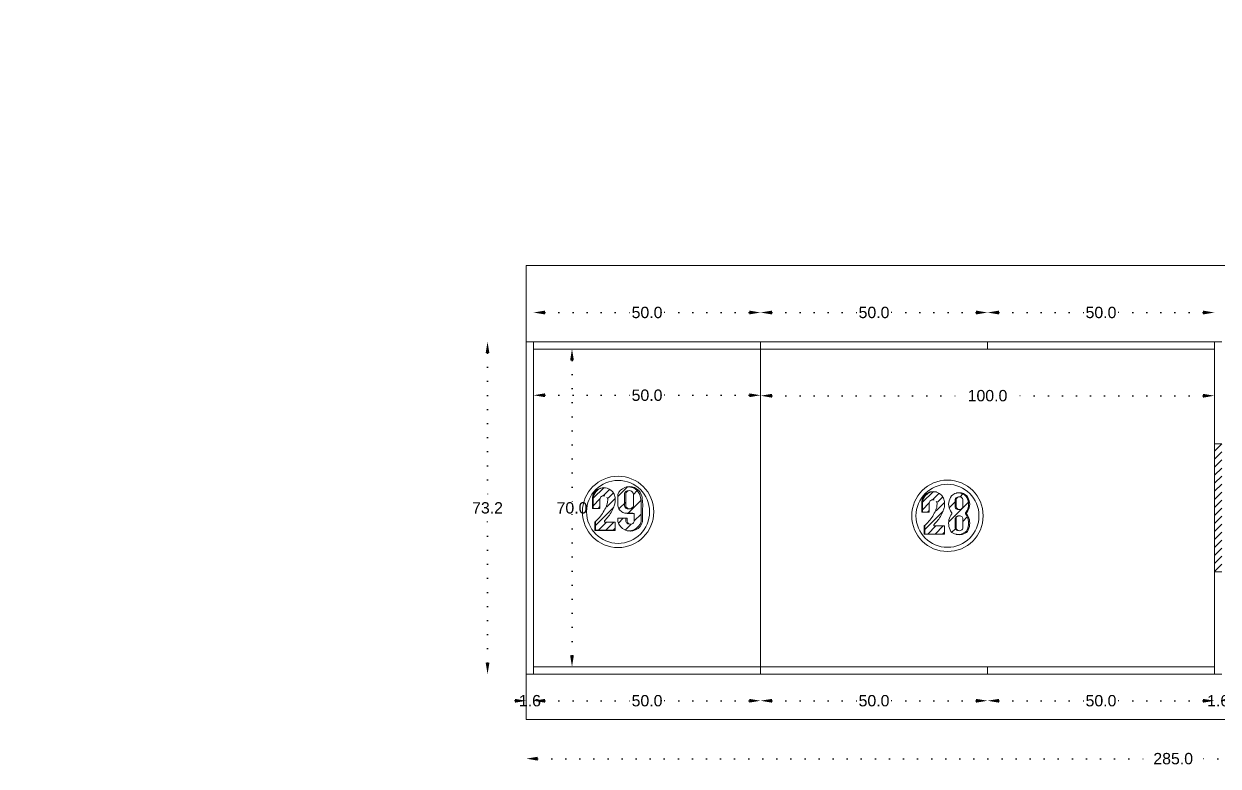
# Model space of a CAD drawing. Header units: inches. Extents: x 104 to 9740, y 936 to 6735.
# Drawn here: x 9008.8 to 9271.9, y 2045.9 to 2209.4 of the extents above; entities that cross this region are included whole.
import ezdxf

# ---------------------------------------------------------------- set-up
doc = ezdxf.new("R2010")
doc.units = ezdxf.units.IN
doc.header["$MEASUREMENT"] = 0
doc.linetypes.add('ACAD_ISO07W100', pattern=[3, 0, -3])
doc.styles.get("Standard").update_dxf_attribs({"font": 'arial.ttf'})
doc.dimstyles.new('Copy of Standard', dxfattribs={"dimtxt": 2.5, "dimasz": 2.5, "dimexe": 0.18, "dimexo": 0.0625, "dimgap": 0.09, "dimtad": 0, "dimtih": 1, "dimtoh": 1, "dimdec": 1, "dimzin": 0, "dimdsep": 46, "dimtxsty": 'Standard', "dimcen": 0.09, "dimse1": 1, "dimse2": 1, "dimadec": 0, "dimazin": 0, "dimtfac": 1, "dimtdec": 1, "dimtix": 1, "dimtofl": 0, "dimtmove": 0, "dimatfit": 3, "dimfxl": 1, "dimtolj": 1, "dimtzin": 0, "dimarcsym": 0})

# ---------------------------------------------------------------- blocks, each defined once
blk = doc.blocks.new('*D140')
at = {"color": 0, "linetype": 'ACAD_ISO07W100', "lineweight": -2, "transparency": 16777216}
for p, q in [((9123.62, 2127.62), (9142.79, 2127.62)), ((9168.62, 2127.62), (9149.45, 2127.62))]:
    blk.add_line(p, q, dxfattribs=at)
at = {"color": 0, "transparency": 16777216}
for points in [[(9123.62, 2128.04), (9123.62, 2127.2), (9121.12, 2127.62)], [(9168.62, 2128.04), (9168.62, 2127.2), (9171.12, 2127.62)]]:
    blk.add_solid(points, dxfattribs=at)
at = {"layer": 'Defpoints', "color": 0, "transparency": 16777216}
for p in [(9121.12, 2137.8), (9171.12, 2137.8), (9171.12, 2127.62)]:
    blk.add_point(p, dxfattribs=at)
at = {"color": 0, "lineweight": 20, "transparency": 16777216, "insert": (9146.12, 2127.62), "char_height": 2.5, "attachment_point": 5}
blk.add_mtext('\\A1;50.0', dxfattribs=at)
blk = doc.blocks.new('*D151')
at = {"color": 0, "linetype": 'ACAD_ISO07W100', "lineweight": -2, "transparency": 16777216}
for p, q in [((9123.62, 2145.85), (9142.79, 2145.85)), ((9168.62, 2145.85), (9149.45, 2145.85))]:
    blk.add_line(p, q, dxfattribs=at)
at = {"color": 0, "transparency": 16777216}
for points in [[(9123.62, 2146.27), (9123.62, 2145.43), (9121.12, 2145.85)], [(9168.62, 2146.27), (9168.62, 2145.43), (9171.12, 2145.85)]]:
    blk.add_solid(points, dxfattribs=at)
at = {"layer": 'Defpoints', "color": 0, "transparency": 16777216}
for p in [(9121.12, 2145.85), (9121.12, 2139.4), (9171.12, 2139.4)]:
    blk.add_point(p, dxfattribs=at)
at = {"color": 0, "lineweight": 20, "transparency": 16777216, "insert": (9146.12, 2145.85), "char_height": 2.5, "attachment_point": 5}
blk.add_mtext('\\A1;50.0', dxfattribs=at)
blk = doc.blocks.new('*D152')
at = {"color": 0, "linetype": 'ACAD_ISO07W100', "lineweight": -2, "transparency": 16777216}
for p, q in [((9173.62, 2145.85), (9192.79, 2145.85)), ((9218.62, 2145.85), (9199.45, 2145.85))]:
    blk.add_line(p, q, dxfattribs=at)
at = {"color": 0, "transparency": 16777216}
for points in [[(9173.62, 2146.27), (9173.62, 2145.43), (9171.12, 2145.85)], [(9218.62, 2146.27), (9218.62, 2145.43), (9221.12, 2145.85)]]:
    blk.add_solid(points, dxfattribs=at)
at = {"layer": 'Defpoints', "color": 0, "transparency": 16777216}
for p in [(9221.12, 2145.85), (9171.12, 2139.4), (9221.12, 2139.4)]:
    blk.add_point(p, dxfattribs=at)
at = {"color": 0, "lineweight": 20, "transparency": 16777216, "insert": (9196.12, 2145.85), "char_height": 2.5, "attachment_point": 5}
blk.add_mtext('\\A1;50.0', dxfattribs=at)
blk = doc.blocks.new('*D153')
at = {"color": 0, "linetype": 'ACAD_ISO07W100', "lineweight": -2, "transparency": 16777216}
for p, q in [((9223.62, 2145.85), (9242.79, 2145.85)), ((9268.62, 2145.85), (9249.45, 2145.85))]:
    blk.add_line(p, q, dxfattribs=at)
at = {"color": 0, "transparency": 16777216}
for points in [[(9223.62, 2146.27), (9223.62, 2145.43), (9221.12, 2145.85)], [(9268.62, 2146.27), (9268.62, 2145.43), (9271.12, 2145.85)]]:
    blk.add_solid(points, dxfattribs=at)
at = {"layer": 'Defpoints', "color": 0, "transparency": 16777216}
for p in [(9271.12, 2145.85), (9221.12, 2139.4), (9271.12, 2139.4)]:
    blk.add_point(p, dxfattribs=at)
at = {"color": 0, "lineweight": 20, "transparency": 16777216, "insert": (9246.12, 2145.85), "char_height": 2.5, "attachment_point": 5}
blk.add_mtext('\\A1;50.0', dxfattribs=at)
blk = doc.blocks.new('*D154')
at = {"color": 0, "linetype": 'ACAD_ISO07W100', "lineweight": -2, "transparency": 16777216}
for p, q in [((9110.98, 2136.9), (9110.98, 2104.16)), ((9110.98, 2068.7), (9110.98, 2101.43))]:
    blk.add_line(p, q, dxfattribs=at)
at = {"color": 0, "transparency": 16777216}
for points in [[(9110.57, 2136.9), (9111.4, 2136.9), (9110.98, 2139.4)], [(9110.57, 2068.7), (9111.4, 2068.7), (9110.98, 2066.2)]]:
    blk.add_solid(points, dxfattribs=at)
at = {"layer": 'Defpoints', "color": 0, "transparency": 16777216}
for p in [(9110.98, 2139.4), (9119.52, 2139.4), (9119.52, 2066.2)]:
    blk.add_point(p, dxfattribs=at)
at = {"color": 0, "lineweight": 20, "transparency": 16777216, "insert": (9110.98, 2102.8), "char_height": 2.5, "attachment_point": 5}
blk.add_mtext('\\A1;73.2', dxfattribs=at)
blk = doc.blocks.new('*D98')
at = {"color": 0, "linetype": 'ACAD_ISO07W100', "lineweight": -2, "transparency": 16777216}
for p, q in [((9117.02, 2060.32), (9114.52, 2060.32)), ((9123.62, 2060.32), (9126.12, 2060.32))]:
    blk.add_line(p, q, dxfattribs=at)
at = {"color": 0, "transparency": 16777216}
for points in [[(9117.02, 2060.73), (9117.02, 2059.9), (9119.52, 2060.32)], [(9123.62, 2060.73), (9123.62, 2059.9), (9121.12, 2060.32)]]:
    blk.add_solid(points, dxfattribs=at)
at = {"layer": 'Defpoints', "color": 0, "transparency": 16777216}
for p in [(9119.52, 2066.2), (9121.12, 2066.2), (9121.12, 2060.32)]:
    blk.add_point(p, dxfattribs=at)
at = {"color": 0, "lineweight": 20, "transparency": 16777216, "insert": (9120.32, 2060.32), "char_height": 2.5, "attachment_point": 5}
blk.add_mtext('\\A1;1.6', dxfattribs=at)
blk = doc.blocks.new('*D147')
at = {"color": 0, "linetype": 'ACAD_ISO07W100', "lineweight": -2, "transparency": 16777216}
for p, q in [((9123.62, 2060.32), (9142.79, 2060.32)), ((9168.62, 2060.32), (9149.45, 2060.32))]:
    blk.add_line(p, q, dxfattribs=at)
at = {"color": 0, "transparency": 16777216}
for points in [[(9123.62, 2060.73), (9123.62, 2059.9), (9121.12, 2060.32)], [(9168.62, 2060.73), (9168.62, 2059.9), (9171.12, 2060.32)]]:
    blk.add_solid(points, dxfattribs=at)
at = {"layer": 'Defpoints', "color": 0, "transparency": 16777216}
for p in [(9121.12, 2066.2), (9171.12, 2066.2), (9121.12, 2060.32)]:
    blk.add_point(p, dxfattribs=at)
at = {"color": 0, "lineweight": 20, "transparency": 16777216, "insert": (9146.12, 2060.32), "char_height": 2.5, "attachment_point": 5}
blk.add_mtext('\\A1;50.0', dxfattribs=at)
blk = doc.blocks.new('*D148')
at = {"color": 0, "linetype": 'ACAD_ISO07W100', "lineweight": -2, "transparency": 16777216}
for p, q in [((9173.62, 2060.32), (9192.79, 2060.32)), ((9218.62, 2060.32), (9199.45, 2060.32))]:
    blk.add_line(p, q, dxfattribs=at)
at = {"color": 0, "transparency": 16777216}
for points in [[(9173.62, 2060.73), (9173.62, 2059.9), (9171.12, 2060.32)], [(9218.62, 2060.73), (9218.62, 2059.9), (9221.12, 2060.32)]]:
    blk.add_solid(points, dxfattribs=at)
at = {"layer": 'Defpoints', "color": 0, "transparency": 16777216}
for p in [(9171.12, 2066.2), (9221.12, 2066.2), (9221.12, 2060.32)]:
    blk.add_point(p, dxfattribs=at)
at = {"color": 0, "lineweight": 20, "transparency": 16777216, "insert": (9196.12, 2060.32), "char_height": 2.5, "attachment_point": 5}
blk.add_mtext('\\A1;50.0', dxfattribs=at)
blk = doc.blocks.new('*D149')
at = {"color": 0, "linetype": 'ACAD_ISO07W100', "lineweight": -2, "transparency": 16777216}
for p, q in [((9223.62, 2060.32), (9242.79, 2060.32)), ((9268.62, 2060.32), (9249.45, 2060.32))]:
    blk.add_line(p, q, dxfattribs=at)
at = {"color": 0, "transparency": 16777216}
for points in [[(9223.62, 2060.73), (9223.62, 2059.9), (9221.12, 2060.32)], [(9268.62, 2060.73), (9268.62, 2059.9), (9271.12, 2060.32)]]:
    blk.add_solid(points, dxfattribs=at)
at = {"layer": 'Defpoints', "color": 0, "transparency": 16777216}
for p in [(9221.12, 2066.2), (9271.12, 2066.2), (9271.12, 2060.32)]:
    blk.add_point(p, dxfattribs=at)
at = {"color": 0, "lineweight": 20, "transparency": 16777216, "insert": (9246.12, 2060.32), "char_height": 2.5, "attachment_point": 5}
blk.add_mtext('\\A1;50.0', dxfattribs=at)
blk = doc.blocks.new('*D150')
at = {"color": 0, "linetype": 'ACAD_ISO07W100', "lineweight": -2, "transparency": 16777216}
for p, q in [((9268.62, 2060.32), (9266.12, 2060.32)), ((9275.22, 2060.32), (9277.72, 2060.32))]:
    blk.add_line(p, q, dxfattribs=at)
at = {"color": 0, "transparency": 16777216}
for points in [[(9268.62, 2060.73), (9268.62, 2059.9), (9271.12, 2060.32)], [(9275.22, 2060.73), (9275.22, 2059.9), (9272.72, 2060.32)]]:
    blk.add_solid(points, dxfattribs=at)
at = {"layer": 'Defpoints', "color": 0, "transparency": 16777216}
for p in [(9271.12, 2066.2), (9272.72, 2066.2), (9272.72, 2060.32)]:
    blk.add_point(p, dxfattribs=at)
at = {"color": 0, "lineweight": 20, "transparency": 16777216, "insert": (9271.92, 2060.32), "char_height": 2.5, "attachment_point": 5}
blk.add_mtext('\\A1;1.6', dxfattribs=at)
blk = doc.blocks.new('*D141')
at = {"color": 0, "linetype": 'ACAD_ISO07W100', "lineweight": -2, "transparency": 16777216}
for p, q in [((9129.59, 2135.3), (9129.59, 2104.16)), ((9129.59, 2070.3), (9129.59, 2101.43))]:
    blk.add_line(p, q, dxfattribs=at)
at = {"color": 0, "transparency": 16777216}
for points in [[(9129.17, 2135.3), (9130, 2135.3), (9129.59, 2137.8)], [(9129.17, 2070.3), (9130, 2070.3), (9129.59, 2067.8)]]:
    blk.add_solid(points, dxfattribs=at)
at = {"layer": 'Defpoints', "color": 0, "transparency": 16777216}
for p in [(9121.12, 2137.8), (9121.12, 2067.8), (9129.59, 2067.8)]:
    blk.add_point(p, dxfattribs=at)
at = {"color": 0, "lineweight": 20, "transparency": 16777216, "insert": (9129.59, 2102.8), "char_height": 2.5, "attachment_point": 5}
blk.add_mtext('\\A1;70.0', dxfattribs=at)
blk = doc.blocks.new('*D142')
at = {"color": 0, "linetype": 'ACAD_ISO07W100', "lineweight": -2, "transparency": 16777216}
for p, q in [((9173.62, 2127.52), (9216.93, 2127.52)), ((9268.62, 2127.52), (9225.31, 2127.52))]:
    blk.add_line(p, q, dxfattribs=at)
at = {"color": 0, "transparency": 16777216}
for points in [[(9173.62, 2127.93), (9173.62, 2127.1), (9171.12, 2127.52)], [(9268.62, 2127.93), (9268.62, 2127.1), (9271.12, 2127.52)]]:
    blk.add_solid(points, dxfattribs=at)
at = {"layer": 'Defpoints', "color": 0, "transparency": 16777216}
for p in [(9171.12, 2137.8), (9271.12, 2137.8), (9171.12, 2127.52)]:
    blk.add_point(p, dxfattribs=at)
at = {"color": 0, "lineweight": 20, "transparency": 16777216, "insert": (9221.12, 2127.52), "char_height": 2.5, "attachment_point": 5}
blk.add_mtext('\\A1;100.0', dxfattribs=at)
blk = doc.blocks.new('*D718')
at = {"color": 0, "linetype": 'ACAD_ISO07W100', "lineweight": -2, "transparency": 16777216}
for p, q in [((9122.02, 2047.56), (9257.69, 2047.56)), ((9402.02, 2047.56), (9266.34, 2047.56))]:
    blk.add_line(p, q, dxfattribs=at)
at = {"color": 0, "transparency": 16777216}
for points in [[(9122.02, 2047.98), (9122.02, 2047.14), (9119.52, 2047.56)], [(9402.02, 2047.98), (9402.02, 2047.14), (9404.52, 2047.56)]]:
    blk.add_solid(points, dxfattribs=at)
at = {"layer": 'Defpoints', "color": 0, "transparency": 16777216}
for p in [(9119.52, 2056.2), (9404.52, 2056.2), (9404.52, 2047.56)]:
    blk.add_point(p, dxfattribs=at)
at = {"color": 0, "lineweight": 20, "transparency": 16777216, "insert": (9262.02, 2047.56), "char_height": 2.5, "attachment_point": 5}
blk.add_mtext('\\A1;285.0', dxfattribs=at)

msp = doc.modelspace()

# ---------------------------------------------------------------- hatches: boundary and pattern name
at = {"lineweight": 20}
h = msp.add_hatch(dxfattribs=at)
h.set_pattern_fill('AR-BRSTD', color=256, scale=3)
h.paths.add_polyline_path([(8926.92, 2180.85), (8926.92, 2197.25), (8842.32, 2197.25), (8842.32, 2180.85)])
h.paths.add_polyline_path([(8916.4, 2186.45), (8924.45, 2186.45), (8924.45, 2191.6), (8916.4, 2191.6)], flags=24)
h.paths.add_polyline_path([(9273.17, 2344.2), (9281.21, 2344.2), (9281.21, 2349.35), (9273.17, 2349.35)], flags=9)
h.paths.add_polyline_path([(9243.79, 2317.7), (9251.84, 2317.7), (9251.84, 2322.85), (9243.79, 2322.85)], flags=9)
h.paths.add_polyline_path([(9126.73, 2317.63), (9134.77, 2317.63), (9134.77, 2322.78), (9126.73, 2322.78)], flags=9)
h.paths.add_polyline_path([(9097.24, 2348.67), (9105.29, 2348.67), (9105.29, 2353.83), (9097.24, 2353.83)], flags=9)
h.paths.add_polyline_path([(9018.1, 2343.4), (9028.09, 2343.4), (9028.09, 2348.55), (9018.1, 2348.55)], flags=9)
h.paths.add_polyline_path([(8918.44, 2308.9), (8926.49, 2308.9), (8926.49, 2314.05), (8918.44, 2314.05)], flags=9)
h.paths.add_polyline_path([(8891.44, 2316.28), (8899.49, 2316.28), (8899.49, 2321.43), (8891.44, 2321.43)], flags=9)
h.paths.add_polyline_path([(8914.84, 2283.74), (8922.89, 2283.74), (8922.89, 2288.89), (8914.84, 2288.89)], flags=9)
h.paths.add_polyline_path([(8901.8, 2236.8), (8909.85, 2236.8), (8909.85, 2241.95), (8901.8, 2241.95)], flags=9)
h.paths.add_polyline_path([(8880.6, 2199.23), (8888.65, 2199.23), (8888.65, 2204.38), (8880.6, 2204.38)], flags=9)
h.paths.add_polyline_path([(8855.62, 2047.14), (8865.61, 2047.14), (8865.61, 2052.29), (8855.62, 2052.29)], flags=9)
h.paths.add_polyline_path([(8933.23, 2176.65), (8939.33, 2176.65), (8939.33, 2181.8), (8933.23, 2181.8)], flags=9)
h.paths.add_polyline_path([(8949.27, 2329.93), (8957.32, 2329.93), (8957.32, 2335.08), (8949.27, 2335.08)], flags=9)
h.paths.add_polyline_path([(9088.72, 2330.26), (9096.77, 2330.26), (9096.77, 2335.42), (9088.72, 2335.42)], flags=9)
h.paths.add_polyline_path([(9181.65, 2304.26), (9191.64, 2304.26), (9191.64, 2309.41), (9181.65, 2309.41)], flags=9)
h.paths.add_polyline_path([(9109.52, 2318.45), (9117.56, 2318.45), (9117.56, 2323.6), (9109.52, 2323.6)], flags=9)
h.paths.add_polyline_path([(9258.1, 2296.45), (9266.15, 2296.45), (9266.15, 2301.6), (9258.1, 2301.6)], flags=9)
h.paths.add_polyline_path([(9271.66, 2250.63), (9279.7, 2250.63), (9279.7, 2255.78), (9271.66, 2255.78)], flags=9)
h.paths.add_polyline_path([(8932.38, 2187.25), (8940.42, 2187.25), (8940.42, 2192.4), (8932.38, 2192.4)], flags=9)
h.paths.add_polyline_path([(8931.22, 2308.1), (8939.27, 2308.1), (8939.27, 2313.25), (8931.22, 2313.25)], flags=9)
h.paths.add_polyline_path([(9108.87, 2276.45), (9116.91, 2276.45), (9116.91, 2281.6), (9108.87, 2281.6)], flags=9)
h.paths.add_polyline_path([(9142.11, 2125.02), (9150.15, 2125.02), (9150.15, 2130.18), (9142.11, 2130.18)], flags=9)
h.paths.add_polyline_path([(9142.11, 2143.26), (9150.15, 2143.26), (9150.15, 2148.41), (9142.11, 2148.41)], flags=9)
h.paths.add_polyline_path([(9192.11, 2143.26), (9200.15, 2143.26), (9200.15, 2148.41), (9192.11, 2148.41)], flags=9)
h.paths.add_polyline_path([(9242.11, 2143.26), (9250.15, 2143.26), (9250.15, 2148.41), (9242.11, 2148.41)], flags=9)
h.paths.add_polyline_path([(9106.97, 2100.2), (9115.02, 2100.2), (9115.02, 2105.35), (9106.97, 2105.35)], flags=9)
h.paths.add_polyline_path([(9125.56, 2100.2), (9133.61, 2100.2), (9133.61, 2105.35), (9125.56, 2105.35)], flags=9)
h.paths.add_polyline_path([(9216.02, 2124.92), (9226.01, 2124.92), (9226.01, 2130.07), (9216.02, 2130.07)], flags=9)
h.paths.add_polyline_path([(9308.71, 2109.15), (9316.76, 2109.15), (9316.76, 2114.3), (9308.71, 2114.3)], flags=9)
h.paths.add_polyline_path([(8938.98, 2079.6), (8947.03, 2079.6), (8947.03, 2084.75), (8938.98, 2084.75)], flags=9)
h.paths.add_polyline_path([(8938.98, 2143.64), (8947.03, 2143.64), (8947.03, 2148.79), (8938.98, 2148.79)], flags=9)
h.paths.add_polyline_path([(8886.71, 2120.4), (8894.76, 2120.4), (8894.76, 2125.56), (8886.71, 2125.56)], flags=9)
h.paths.add_polyline_path([(8867.12, 2143.64), (8875.17, 2143.64), (8875.17, 2148.79), (8867.12, 2148.79)], flags=9)
h.paths.add_polyline_path([(9150.35, 2288.51), (9158.4, 2288.51), (9158.4, 2293.66), (9150.35, 2293.66)], flags=9)
h.paths.add_polyline_path([(9217.85, 2288.51), (9225.9, 2288.51), (9225.9, 2293.66), (9217.85, 2293.66)], flags=9)
h.paths.add_polyline_path([(9149.8, 2250.63), (9157.85, 2250.63), (9157.85, 2255.78), (9149.8, 2255.78)], flags=9)
h.paths.add_polyline_path([(9217.85, 2250.63), (9225.9, 2250.63), (9225.9, 2255.78), (9217.85, 2255.78)], flags=9)
h.paths.add_polyline_path([(9018.96, 2329.92), (9027, 2329.92), (9027, 2335.07), (9018.96, 2335.07)], flags=9)
h.paths.add_polyline_path([(8877.7, 2101.03), (8885.74, 2101.03), (8885.74, 2106.18), (8877.7, 2106.18)], flags=9)
h = msp.add_hatch(dxfattribs=at)
h.set_pattern_fill('ANSI31', color=256, scale=10)
h.set_pattern_definition([(45, (7382.1501, 1.8229), (-0.8838835, 0.8838835), [])])
h.paths.add_polyline_path([(9271.12, 2088.7), (9272.72, 2088.7), (9272.72, 2116.9), (9271.12, 2116.9)])
h = msp.add_hatch(dxfattribs=at)
h.set_pattern_fill('ANSI31', color=256, scale=9.218651)
h.set_pattern_definition([(45, (8498.858, 2675.4457), (-0.8148213, 0.8148213), [])])
h.paths.add_polyline_path([(9139.08, 2099.7), (9136.73, 2099.7), (9136.73, 2099.98), (9136.97, 2100.21), (9137.2, 2100.45), (9137.42, 2100.7), (9137.63, 2100.95), (9137.83, 2101.22), (9138.02, 2101.49), (9138.19, 2101.78), (9138.36, 2102.06), (9138.51, 2102.36), (9138.65, 2102.66), (9138.78, 2102.97), (9138.83, 2103.09), (9138.9, 2103.28), (9138.96, 2103.47), (9139.01, 2103.67), (9139.06, 2103.87), (9139.09, 2104.08), (9139.11, 2104.28), (9139.12, 2104.49), (9139.12, 2104.69), (9139.11, 2104.9), (9139.08, 2105.1), (9138.88, 2105.8), (9138.5, 2106.41), (9137.95, 2106.88), (9137.36, 2107.16), (9136.74, 2107.25), (9136.04, 2107.14), (9135.38, 2106.84), (9134.85, 2106.37), (9134.46, 2105.77), (9134.27, 2105.08), (9134.27, 2104.36), (9134.27, 2102.71), (9135.75, 2102.71), (9135.75, 2104.88), (9135.89, 2105.14), (9136.08, 2105.33), (9136.32, 2105.45), (9136.58, 2105.49), (9136.74, 2105.46), (9136.84, 2105.45), (9136.85, 2105.44), (9137.01, 2105.42), (9137.24, 2105.3), (9137.43, 2105.12), (9137.55, 2104.88), (9137.6, 2104.62), (9137.6, 2104.46), (9137.59, 2104.29), (9137.58, 2104.12), (9137.55, 2103.96), (9137.52, 2103.79), (9137.48, 2103.63), (9137.43, 2103.47), (9137.38, 2103.31), (9137.32, 2103.16), (9137.25, 2103.01), (9137.17, 2102.83), (9137.01, 2102.51), (9136.83, 2102.2), (9136.65, 2101.89), (9136.45, 2101.59), (9136.25, 2101.3), (9136.03, 2101.02), (9135.8, 2100.74), (9135.56, 2100.48), (9135.32, 2100.22), (9135.06, 2099.97), (9134.79, 2099.73), (9134.79, 2097.91), (9139.08, 2097.91)])
h = msp.add_hatch(dxfattribs=at)
h.set_pattern_fill('ANSI31', color=256, scale=17)
h.set_pattern_definition([(45, (8188.0587, 2989.8885), (-1.502602, 1.502602), [])])
h.paths.add_polyline_path([(9144.81, 2102.61), (9144.82, 2102.74), (9144.83, 2103.05), (9144.83, 2103.37), (9144.83, 2103.69), (9144.81, 2104.01), (9144.79, 2104.38), (9144.75, 2104.73), (9144.69, 2105.07), (9144.62, 2105.41), (9144.53, 2105.75), (9144.27, 2106.23), (9143.93, 2106.65), (9143.51, 2107), (9143.03, 2107.25), (9142.5, 2107.41), (9141.96, 2107.47), (9141.63, 2107.43), (9141.19, 2107.3), (9140.7, 2107.04), (9140.28, 2106.69), (9139.93, 2106.27), (9139.67, 2105.78), (9139.67, 2103.25), (9139.73, 2103.02), (9139.82, 2102.8), (9139.93, 2102.59), (9140.07, 2102.4), (9140.22, 2102.22), (9140.4, 2102.06), (9140.59, 2101.92), (9140.8, 2101.81), (9141.02, 2101.72), (9141.24, 2101.65), (9141.48, 2101.61), (9141.51, 2101.61), (9142.99, 2101.61), (9143.3, 2101.6), (9143.3, 2099.79), (9143.23, 2099.63), (9143.13, 2099.49), (9143, 2099.38), (9142.85, 2099.29), (9142.68, 2099.23), (9142.51, 2099.22), (9142.33, 2099.23), (9142.03, 2099.27), (9141.87, 2099.32), (9141.72, 2099.41), (9141.59, 2099.52), (9141.49, 2099.66), (9141.42, 2099.82), (9141.42, 2100.51), (9139.67, 2100.51), (9139.67, 2099.79), (9139.89, 2099.22), (9140.24, 2098.71), (9140.68, 2098.28), (9141.21, 2097.97), (9141.72, 2097.79), (9142.1, 2097.75), (9142.71, 2097.82), (9143.29, 2098.01), (9143.81, 2098.33), (9144.25, 2098.75), (9144.59, 2099.25), (9144.81, 2099.82)])
h.paths.add_polyline_path([(9142.94, 2102.92), (9142.8, 2102.79), (9142.63, 2102.69), (9142.45, 2102.63), (9142.26, 2102.61), (9142.07, 2102.63), (9141.89, 2102.69), (9141.73, 2102.79), (9141.59, 2102.92), (9141.48, 2103.07), (9141.41, 2103.25), (9141.41, 2105.78), (9141.44, 2106), (9141.53, 2106.21), (9141.66, 2106.38), (9141.84, 2106.52), (9142.04, 2106.6), (9142.26, 2106.63), (9142.48, 2106.6), (9142.69, 2106.52), (9142.87, 2106.38), (9143, 2106.21), (9143.09, 2106), (9143.12, 2105.78), (9143.12, 2103.25), (9143.04, 2103.07)], flags=16)
h = msp.add_hatch(dxfattribs=at)
h.set_pattern_fill('ANSI31', color=256, scale=9.218651)
h.set_pattern_definition([(45, (8571.4106, 2674.5723), (-0.8148213, 0.8148213), [])])
h.paths.add_polyline_path([(9211.64, 2098.83), (9209.28, 2098.83), (9209.28, 2099.11), (9209.52, 2099.34), (9209.75, 2099.57), (9209.97, 2099.82), (9210.18, 2100.08), (9210.38, 2100.35), (9210.57, 2100.62), (9210.75, 2100.9), (9210.91, 2101.19), (9211.07, 2101.49), (9211.21, 2101.79), (9211.34, 2102.09), (9211.38, 2102.21), (9211.45, 2102.41), (9211.51, 2102.6), (9211.57, 2102.8), (9211.61, 2103), (9211.64, 2103.2), (9211.66, 2103.41), (9211.67, 2103.61), (9211.67, 2103.82), (9211.66, 2104.02), (9211.64, 2104.23), (9211.44, 2104.92), (9211.05, 2105.53), (9210.51, 2106.01), (9209.91, 2106.28), (9209.3, 2106.37), (9208.59, 2106.27), (9207.94, 2105.97), (9207.4, 2105.5), (9207.01, 2104.89), (9206.82, 2104.21), (9206.82, 2103.49), (9206.82, 2101.84), (9208.3, 2101.84), (9208.3, 2104.01), (9208.44, 2104.27), (9208.63, 2104.45), (9208.87, 2104.57), (9209.13, 2104.61), (9209.3, 2104.59), (9209.4, 2104.57), (9209.4, 2104.57), (9209.56, 2104.55), (9209.79, 2104.43), (9209.98, 2104.24), (9210.11, 2104.01), (9210.15, 2103.75), (9210.15, 2103.58), (9210.15, 2103.42), (9210.13, 2103.25), (9210.11, 2103.08), (9210.07, 2102.92), (9210.04, 2102.76), (9209.99, 2102.6), (9209.93, 2102.44), (9209.87, 2102.29), (9209.8, 2102.13), (9209.72, 2101.96), (9209.56, 2101.64), (9209.39, 2101.33), (9209.2, 2101.02), (9209.01, 2100.72), (9208.8, 2100.43), (9208.58, 2100.15), (9208.35, 2099.87), (9208.12, 2099.6), (9207.87, 2099.34), (9207.61, 2099.1), (9207.34, 2098.86), (9207.34, 2097.03), (9211.64, 2097.03)])
h = msp.add_hatch(dxfattribs=at)
h.set_pattern_fill('ANSI31', color=256, scale=17)
h.set_pattern_definition([(45, (8247.6872, 2989.0506), (-1.502602, 1.502602), [])])
h.paths.add_polyline_path([(9216.28, 2101.76), (9216.32, 2101.81), (9216.54, 2102.13), (9216.72, 2102.47), (9216.85, 2102.84), (9216.92, 2103.21), (9216.95, 2103.6), (9216.92, 2103.99), (9216.85, 2104.36), (9216.72, 2104.73), (9216.54, 2105.07), (9216.32, 2105.39), (9216.06, 2105.67), (9215.62, 2105.92), (9215.15, 2106.07), (9214.65, 2106.12), (9214.27, 2106.08), (9213.89, 2105.96), (9213.45, 2105.71), (9213.19, 2105.43), (9212.96, 2105.11), (9212.79, 2104.76), (9212.66, 2104.39), (9212.58, 2104.01), (9212.55, 2103.62), (9212.58, 2103.23), (9212.66, 2102.85), (9212.79, 2102.48), (9212.96, 2102.13), (9213.19, 2101.81), (9213.23, 2101.76), (9213.23, 2101.52), (9213.03, 2101.21), (9212.86, 2100.88), (9212.73, 2100.53), (9212.63, 2100.17), (9212.57, 2099.8), (9212.55, 2099.42), (9212.57, 2099.05), (9212.63, 2098.68), (9212.73, 2098.32), (9212.86, 2097.97), (9213.03, 2097.64), (9213.29, 2097.42), (9213.57, 2097.23), (9213.88, 2097.09), (9214.18, 2096.99), (9214.31, 2096.96), (9214.65, 2096.94), (9214.99, 2096.96), (9215.32, 2097.03), (9215.63, 2097.13), (9215.94, 2097.28), (9216.22, 2097.46), (9216.48, 2097.67), (9216.64, 2098), (9216.78, 2098.35), (9216.87, 2098.71), (9216.93, 2099.07), (9216.95, 2099.44), (9216.93, 2099.81), (9216.87, 2100.18), (9216.78, 2100.54), (9216.64, 2100.88), (9216.48, 2101.21), (9216.28, 2101.53)])
h.paths.add_polyline_path([(9215.24, 2100.99), (9215.38, 2100.92), (9215.5, 2100.82), (9215.6, 2100.7), (9215.68, 2100.57), (9215.68, 2098.52), (9215.65, 2098.33), (9215.58, 2098.15), (9215.46, 2098), (9215.31, 2097.88), (9215.13, 2097.81), (9214.94, 2097.78), (9214.75, 2097.81), (9214.53, 2097.85), (9214.35, 2097.92), (9214.2, 2098.04), (9214.08, 2098.19), (9214.01, 2098.36), (9213.98, 2098.55), (9213.98, 2100.58), (9214.06, 2100.71), (9214.16, 2100.83), (9214.28, 2100.92), (9214.42, 2100.99), (9214.56, 2101.04), (9214.71, 2101.05), (9214.94, 2101.05), (9215.09, 2101.03)], flags=16)
h.paths.add_polyline_path([(9215.13, 2102.45), (9214.94, 2102.42), (9214.71, 2102.42), (9214.53, 2102.44), (9214.35, 2102.51), (9214.2, 2102.63), (9214.08, 2102.78), (9214.01, 2102.96), (9213.98, 2103.15), (9213.98, 2104.5), (9214.01, 2104.69), (9214.08, 2104.86), (9214.2, 2105.02), (9214.35, 2105.13), (9214.53, 2105.2), (9214.75, 2105.24), (9214.94, 2105.26), (9215.13, 2105.24), (9215.31, 2105.17), (9215.46, 2105.05), (9215.58, 2104.9), (9215.65, 2104.72), (9215.68, 2104.53), (9215.68, 2103.16), (9215.65, 2102.97), (9215.58, 2102.79), (9215.46, 2102.64), (9215.31, 2102.52)], flags=16)

# ---------------------------------------------------------------- linework, layer by layer
at = {"color": 30, "lineweight": 20, "true_color": 0xf26722}
for p, q in [((9404.52, 2156.2), (9119.52, 2156.2)), ((9119.52, 2156.2), (9119.52, 2056.2)), ((9404.52, 2056.2), (9119.52, 2056.2))]:
    msp.add_line(p, q, dxfattribs=at)
at = {"lineweight": 20}
for p, q in [((9119.52, 2139.4), (9119.52, 2066.2)), ((9121.12, 2139.4), (9119.52, 2139.4)), ((9121.12, 2139.4), (9271.12, 2139.4)), ((9121.12, 2137.8), (9121.12, 2139.4)), ((9171.12, 2137.8), (9171.12, 2139.4)), ((9221.12, 2137.8), (9221.12, 2139.4)), ((9271.12, 2137.8), (9271.12, 2139.4)), ((9271.12, 2139.4), (9272.72, 2139.4)), ((9121.12, 2137.8), (9271.12, 2137.8)), ((9121.12, 2137.8), (9121.12, 2067.8)), ((9171.12, 2137.8), (9171.12, 2067.8)), ((9271.12, 2137.8), (9271.12, 2067.8)), ((9272.72, 2116.9), (9271.12, 2116.9)), ((9214.78, 2101.03), (9214.64, 2100.99)), ((9214.94, 2101.05), (9214.78, 2101.03)), ((9272.72, 2088.7), (9271.12, 2088.7)), ((9271.12, 2067.8), (9121.12, 2067.8)), ((9121.12, 2067.8), (9121.12, 2066.2)), ((9171.12, 2067.8), (9171.12, 2066.2)), ((9221.12, 2067.8), (9221.12, 2066.2)), ((9271.12, 2067.8), (9271.12, 2066.2)), ((9121.12, 2066.2), (9119.52, 2066.2)), ((9271.12, 2066.2), (9121.12, 2066.2)), ((9271.12, 2066.2), (9272.72, 2066.2))]:
    msp.add_line(p, q, dxfattribs=at)
for points in [[(9134.08, 2102.71), (9134.08, 2104.38), (9134.08, 2105.1), (9134.28, 2105.8), (9134.66, 2106.41), (9135.21, 2106.88), (9135.86, 2107.19), (9136.58, 2107.29), (9137.3, 2107.19), (9137.36, 2107.16), (9137.95, 2106.88), (9138.5, 2106.41), (9138.88, 2105.8), (9139.08, 2105.1), (9139.11, 2104.9), (9139.12, 2104.69), (9139.12, 2104.49), (9139.11, 2104.28), (9139.09, 2104.08), (9139.06, 2103.87), (9139.01, 2103.67), (9138.96, 2103.47), (9138.9, 2103.28), (9138.83, 2103.09), (9138.78, 2102.97), (9138.65, 2102.66), (9138.51, 2102.36), (9138.36, 2102.06), (9138.19, 2101.78), (9138.02, 2101.49), (9137.83, 2101.22), (9137.63, 2100.95), (9137.42, 2100.7), (9137.2, 2100.45), (9136.97, 2100.21), (9136.73, 2099.98), (9136.73, 2099.7), (9139.08, 2099.7), (9139.08, 2097.91), (9139.08, 2097.86), (9134.61, 2097.86)], [(9134.27, 2102.71), (9134.27, 2104.36), (9134.27, 2105.08), (9134.46, 2105.77), (9134.85, 2106.37), (9135.38, 2106.84), (9136.04, 2107.14), (9136.74, 2107.25), (9137.36, 2107.16)], [(9141.19, 2107.3), (9140.7, 2107.04), (9140.28, 2106.69), (9139.93, 2106.27), (9139.67, 2105.78), (9139.67, 2103.25), (9139.73, 2103.02), (9139.82, 2102.8), (9139.93, 2102.59), (9140.07, 2102.4), (9140.22, 2102.22), (9140.4, 2102.06), (9140.59, 2101.92), (9140.8, 2101.81), (9141.02, 2101.72), (9141.24, 2101.65), (9141.48, 2101.61), (9141.51, 2101.61), (9141.71, 2101.6), (9143.3, 2101.6)], [(9141.19, 2107.3), (9141.63, 2107.43), (9141.72, 2107.46), (9142.26, 2107.51), (9142.81, 2107.46), (9143.34, 2107.3), (9143.82, 2107.04), (9144.25, 2106.69), (9144.6, 2106.27), (9144.86, 2105.78), (9144.95, 2105.44), (9145.02, 2105.09), (9145.08, 2104.74), (9145.12, 2104.39), (9145.14, 2104.02), (9145.16, 2103.7), (9145.16, 2103.38), (9145.16, 2103.06), (9145.15, 2102.74), (9145.14, 2102.61), (9145.14, 2099.79), (9144.92, 2099.22), (9144.58, 2098.71), (9144.13, 2098.28), (9143.6, 2097.97), (9143.02, 2097.77), (9142.51, 2097.71)], [(9141.72, 2097.79), (9142.1, 2097.75), (9142.71, 2097.82), (9143.29, 2098.01), (9143.81, 2098.33), (9144.25, 2098.75), (9144.59, 2099.25), (9144.81, 2099.82), (9144.81, 2102.61), (9144.82, 2102.74), (9144.83, 2103.05), (9144.83, 2103.37), (9144.83, 2103.69), (9144.81, 2104.01), (9144.79, 2104.38), (9144.75, 2104.73), (9144.69, 2105.07), (9144.62, 2105.41), (9144.53, 2105.75), (9144.27, 2106.23), (9143.93, 2106.65), (9143.51, 2107), (9143.03, 2107.25), (9142.5, 2107.41), (9141.96, 2107.47), (9141.63, 2107.43)], [(9134.08, 2102.71), (9134.27, 2102.71), (9135.75, 2102.71), (9135.75, 2104.83), (9135.76, 2104.91), (9135.89, 2105.14), (9136.08, 2105.33), (9136.32, 2105.45), (9136.58, 2105.49), (9136.75, 2105.46), (9136.85, 2105.45), (9136.85, 2105.45)], [(9137.27, 2105.14), (9137.4, 2104.91), (9137.45, 2104.64), (9137.45, 2104.47), (9137.44, 2104.31), (9137.42, 2104.14), (9137.4, 2103.97), (9137.37, 2103.8), (9137.33, 2103.64), (9137.28, 2103.48), (9137.22, 2103.32), (9137.16, 2103.16), (9137.09, 2103.01), (9137.01, 2102.83), (9136.85, 2102.51), (9136.67, 2102.2), (9136.48, 2101.89), (9136.29, 2101.58), (9136.08, 2101.29), (9135.86, 2101), (9135.63, 2100.72), (9135.39, 2100.45), (9135.14, 2100.19), (9134.88, 2099.94), (9134.61, 2099.7), (9134.61, 2097.86), (9134.79, 2097.91), (9139.08, 2097.91)], [(9141.96, 2106.59), (9141.74, 2106.57), (9141.54, 2106.48), (9141.36, 2106.35), (9141.23, 2106.17), (9141.15, 2105.97), (9141.12, 2105.75), (9141.12, 2103.24), (9141.19, 2103.07), (9141.3, 2102.91), (9141.43, 2102.78), (9141.59, 2102.69), (9141.77, 2102.63), (9141.96, 2102.61), (9142.26, 2102.61), (9142.45, 2102.63), (9142.63, 2102.69), (9142.8, 2102.79), (9142.94, 2102.92), (9143.04, 2103.07), (9143.12, 2103.25), (9143.12, 2105.78)], [(9143.12, 2105.78), (9143.09, 2106), (9143, 2106.21), (9142.87, 2106.38), (9142.69, 2106.52), (9142.48, 2106.6), (9142.26, 2106.63), (9142.04, 2106.6), (9141.84, 2106.52), (9141.66, 2106.38), (9141.53, 2106.21), (9141.44, 2106), (9141.41, 2105.78), (9141.41, 2103.25), (9141.48, 2103.07), (9141.59, 2102.92), (9141.73, 2102.79), (9141.89, 2102.69), (9142.07, 2102.63), (9142.26, 2102.61)], [(9206.64, 2101.84), (9206.64, 2103.51), (9206.63, 2104.23), (9206.83, 2104.92), (9207.22, 2105.53), (9207.76, 2106.01), (9208.42, 2106.31), (9209.13, 2106.42), (9209.85, 2106.31), (9209.91, 2106.28), (9210.51, 2106.01), (9211.05, 2105.53), (9211.44, 2104.92), (9211.64, 2104.23), (9211.66, 2104.02), (9211.67, 2103.82), (9211.67, 2103.61), (9211.66, 2103.41), (9211.64, 2103.2), (9211.61, 2103), (9211.57, 2102.8), (9211.51, 2102.6), (9211.45, 2102.41), (9211.38, 2102.21), (9211.34, 2102.09), (9211.21, 2101.79), (9211.07, 2101.49), (9210.91, 2101.19), (9210.75, 2100.9), (9210.57, 2100.62), (9210.38, 2100.35), (9210.18, 2100.08), (9209.97, 2099.82), (9209.75, 2099.57), (9209.52, 2099.34), (9209.28, 2099.11), (9209.28, 2098.83), (9211.64, 2098.83), (9211.64, 2097.03), (9211.64, 2096.99), (9207.16, 2096.99)], [(9206.64, 2101.84), (9206.83, 2101.84), (9208.3, 2101.84), (9208.3, 2103.96), (9208.32, 2104.03), (9208.44, 2104.27), (9208.63, 2104.46), (9208.87, 2104.58), (9209.13, 2104.62), (9209.3, 2104.59), (9209.4, 2104.58), (9209.4, 2104.57)], [(9206.82, 2101.84), (9206.82, 2103.49), (9206.82, 2104.21), (9207.01, 2104.89), (9207.4, 2105.5), (9207.94, 2105.97), (9208.59, 2106.27), (9209.3, 2106.37), (9209.91, 2106.28)], [(9213.23, 2101.52), (9213.23, 2101.76), (9213.19, 2101.81), (9212.96, 2102.13), (9212.79, 2102.48), (9212.66, 2102.85), (9212.58, 2103.23), (9212.55, 2103.62), (9212.58, 2104.01), (9212.66, 2104.39), (9212.79, 2104.76), (9212.96, 2105.11), (9213.19, 2105.43), (9213.45, 2105.71), (9213.89, 2105.96), (9214.27, 2106.08), (9214.37, 2106.11)], [(9214.18, 2096.99), (9214.31, 2096.96), (9214.65, 2096.94), (9214.99, 2096.96), (9215.32, 2097.03), (9215.63, 2097.13), (9215.94, 2097.28), (9216.22, 2097.46), (9216.48, 2097.67), (9216.64, 2098), (9216.78, 2098.35), (9216.87, 2098.71), (9216.93, 2099.07), (9216.95, 2099.44), (9216.93, 2099.81), (9216.87, 2100.18), (9216.78, 2100.54), (9216.64, 2100.88), (9216.48, 2101.21), (9216.28, 2101.53), (9216.28, 2101.76), (9216.32, 2101.81), (9216.54, 2102.13), (9216.72, 2102.47), (9216.85, 2102.84), (9216.92, 2103.21), (9216.95, 2103.6), (9216.92, 2103.99), (9216.85, 2104.36), (9216.72, 2104.73), (9216.54, 2105.07), (9216.32, 2105.39), (9216.06, 2105.67), (9215.62, 2105.92), (9215.15, 2106.07), (9214.65, 2106.12), (9214.27, 2106.08)], [(9214.75, 2105.24), (9214.57, 2105.17), (9214.42, 2105.05), (9214.3, 2104.9), (9214.23, 2104.72), (9214.2, 2104.53), (9214.2, 2103.16), (9214.23, 2102.97), (9214.3, 2102.79), (9214.42, 2102.64), (9214.57, 2102.52), (9214.75, 2102.45), (9214.94, 2102.42)], [(9216.51, 2101.52), (9216.51, 2101.76), (9216.56, 2101.81), (9216.78, 2102.13), (9216.96, 2102.48), (9217.09, 2102.85), (9217.17, 2103.23), (9217.2, 2103.62), (9217.17, 2104.01), (9217.09, 2104.39), (9216.96, 2104.76), (9216.78, 2105.11), (9216.56, 2105.43), (9216.29, 2105.71), (9215.86, 2105.96), (9215.38, 2106.11), (9214.87, 2106.16), (9214.37, 2106.11)], [(9209.83, 2104.27), (9209.95, 2104.03), (9210, 2103.77), (9210, 2103.6), (9209.99, 2103.43), (9209.97, 2103.26), (9209.95, 2103.1), (9209.92, 2102.93), (9209.88, 2102.77), (9209.83, 2102.61), (9209.77, 2102.45), (9209.71, 2102.29), (9209.64, 2102.14), (9209.56, 2101.96), (9209.4, 2101.64), (9209.22, 2101.32), (9209.04, 2101.01), (9208.84, 2100.71), (9208.63, 2100.42), (9208.41, 2100.13), (9208.18, 2099.85), (9207.94, 2099.58), (9207.69, 2099.32), (9207.43, 2099.07), (9207.16, 2098.83), (9207.16, 2096.99), (9207.34, 2097.03), (9211.64, 2097.03)], [(9134.61, 2099.7), (9134.79, 2099.73), (9134.79, 2097.91)], [(9142.41, 2097.7), (9141.79, 2097.77), (9141.72, 2097.79), (9141.21, 2097.97), (9140.68, 2098.28), (9140.24, 2098.71), (9139.89, 2099.22), (9139.67, 2099.79), (9139.67, 2100.51), (9141.42, 2100.51), (9141.71, 2100.51), (9141.71, 2099.79), (9141.78, 2099.63), (9141.89, 2099.49), (9142.02, 2099.38), (9142.17, 2099.29), (9142.33, 2099.23)], [(9142.51, 2099.22), (9142.33, 2099.23), (9142.03, 2099.27), (9141.87, 2099.32), (9141.72, 2099.41), (9141.59, 2099.52), (9141.49, 2099.66), (9141.42, 2099.82), (9141.42, 2100.51)], [(9142.51, 2099.22), (9142.68, 2099.23), (9142.85, 2099.29), (9143, 2099.38), (9143.13, 2099.49), (9143.23, 2099.63), (9143.3, 2099.79), (9143.3, 2101.6), (9142.99, 2101.61), (9141.51, 2101.61)], [(9213.23, 2101.52), (9213.03, 2101.21), (9212.86, 2100.88), (9212.73, 2100.53), (9212.63, 2100.17), (9212.57, 2099.8), (9212.55, 2099.42), (9212.57, 2099.05), (9212.63, 2098.68), (9212.73, 2098.32), (9212.86, 2097.97), (9213.03, 2097.64), (9213.29, 2097.42), (9213.57, 2097.23), (9213.88, 2097.09), (9214.18, 2096.99), (9214.2, 2096.98)], [(9214.2, 2096.98), (9214.54, 2096.92), (9214.87, 2096.89), (9215.21, 2096.92), (9215.55, 2096.98), (9215.87, 2097.09), (9216.17, 2097.23), (9216.46, 2097.42), (9216.72, 2097.64), (9216.89, 2097.97), (9217.02, 2098.32), (9217.12, 2098.68), (9217.18, 2099.05), (9217.2, 2099.42), (9217.18, 2099.8), (9217.12, 2100.17), (9217.02, 2100.53), (9216.89, 2100.88), (9216.72, 2101.21), (9216.51, 2101.52)], [(9214.64, 2100.99), (9214.5, 2100.92), (9214.38, 2100.82), (9214.28, 2100.7), (9214.2, 2100.57), (9214.2, 2098.52), (9214.23, 2098.33), (9214.3, 2098.15), (9214.42, 2098), (9214.57, 2097.88), (9214.75, 2097.81)], [(9207.16, 2098.83), (9207.34, 2098.86), (9207.34, 2097.03)]]:
    msp.add_lwpolyline(points, dxfattribs=at)
for points in [[(9214.53, 2102.44), (9214.35, 2102.51), (9214.2, 2102.63), (9214.08, 2102.78), (9214.01, 2102.96), (9213.98, 2103.15), (9213.98, 2104.5), (9214.01, 2104.69), (9214.08, 2104.86), (9214.2, 2105.02), (9214.35, 2105.13), (9214.53, 2105.2), (9214.75, 2105.24), (9214.94, 2105.26), (9215.13, 2105.24), (9215.31, 2105.17), (9215.46, 2105.05), (9215.58, 2104.9), (9215.65, 2104.72), (9215.68, 2104.53), (9215.68, 2103.16), (9215.65, 2102.97), (9215.58, 2102.79), (9215.46, 2102.64), (9215.31, 2102.52), (9215.13, 2102.45), (9214.94, 2102.42), (9214.71, 2102.42)], [(9215.46, 2098), (9215.58, 2098.15), (9215.65, 2098.33), (9215.68, 2098.52), (9215.68, 2100.57), (9215.6, 2100.7), (9215.5, 2100.82), (9215.38, 2100.92), (9215.24, 2100.99), (9215.09, 2101.03), (9214.94, 2101.05), (9214.71, 2101.05), (9214.56, 2101.04), (9214.42, 2100.99), (9214.28, 2100.92), (9214.16, 2100.83), (9214.06, 2100.71), (9213.98, 2100.58), (9213.98, 2098.55), (9214.01, 2098.36), (9214.08, 2098.19), (9214.2, 2098.04), (9214.35, 2097.92), (9214.53, 2097.85), (9214.75, 2097.81), (9214.94, 2097.78), (9215.13, 2097.81), (9215.31, 2097.88)], [(9142.51, 2097.7), (9142.51, 2097.71), (9142.41, 2097.7)]]:
    msp.add_lwpolyline(points, close=True, dxfattribs=at)
for centre, radius in [((9139.74, 2101.93), 7.86), ((9139.74, 2101.93), 6.94), ((9212.3, 2101.06), 7.86), ((9212.3, 2101.06), 6.94)]:
    msp.add_circle(centre, radius, dxfattribs=at)
for p in [(9171.12, 2137.8), (9221.12, 2137.8)]:
    msp.add_point(p, dxfattribs=at)

# ---------------------------------------------------------------- dimensions: what is measured, and where the dimension line sits
for base, p1, p2, picture, middle in [((9121.12, 2145.85), (9171.12, 2139.4), (9121.12, 2139.4), '*D151', (9146.12, 2145.85)), ((9221.12, 2145.85), (9171.12, 2139.4), (9221.12, 2139.4), '*D152', (9196.12, 2145.85)), ((9271.12, 2145.85), (9221.12, 2139.4), (9271.12, 2139.4), '*D153', (9246.12, 2145.85)), ((9171.12, 2127.62), (9121.12, 2137.8), (9171.12, 2137.8), '*D140', (9146.12, 2127.62)), ((9171.12, 2127.52), (9271.12, 2137.8), (9171.12, 2137.8), '*D142', (9221.12, 2127.52)), ((9121.12, 2060.32), (9171.12, 2066.2), (9121.12, 2066.2), '*D147', (9146.12, 2060.32)), ((9221.12, 2060.32), (9171.12, 2066.2), (9221.12, 2066.2), '*D148', (9196.12, 2060.32)), ((9271.12, 2060.32), (9221.12, 2066.2), (9271.12, 2066.2), '*D149', (9246.12, 2060.32))]:
    dim = msp.add_linear_dim(base=base, p1=p1, p2=p2, dimstyle='Copy of Standard', dxfattribs=at)
    dim.commit()
    dim.dimension.update_dxf_attribs({"geometry": picture, "text_midpoint": middle})
for base, p1, p2, angle, picture, middle in [((9110.98, 2139.4), (9119.52, 2066.2), (9119.52, 2139.4), 270, '*D154', (9110.98, 2102.8)), ((9129.59, 2067.8), (9121.12, 2137.8), (9121.12, 2067.8), 90, '*D141', (9129.59, 2102.8))]:
    dim = msp.add_linear_dim(base=base, p1=p1, p2=p2, angle=angle, dimstyle='Copy of Standard', dxfattribs=at)
    dim.commit()
    dim.dimension.update_dxf_attribs({"geometry": picture, "text_midpoint": middle})
for base, p1, p2, picture, middle in [((9121.12, 2060.32), (9119.52, 2066.2), (9121.12, 2066.2), '*D98', (9120.32, 2060.32)), ((9272.72, 2060.32), (9271.12, 2066.2), (9272.72, 2066.2), '*D150', (9271.92, 2060.32))]:
    dim = msp.add_linear_dim(base=base, p1=p1, p2=p2, dimstyle='Copy of Standard', dxfattribs=at)
    dim.commit()
    dim.dimension.update_dxf_attribs({"geometry": picture, "text_midpoint": middle, "dimtype": 160})
at = {"color": 30, "lineweight": 20, "true_color": 0xf26722}
dim = msp.add_linear_dim(base=(9404.52, 2047.56), p1=(9119.52, 2056.2), p2=(9404.52, 2056.2), dimstyle='Copy of Standard', dxfattribs=at)
dim.commit()
dim.dimension.update_dxf_attribs({"geometry": '*D718', "text_midpoint": (9262.02, 2047.56)})

doc.saveas('drawing.dxf')
